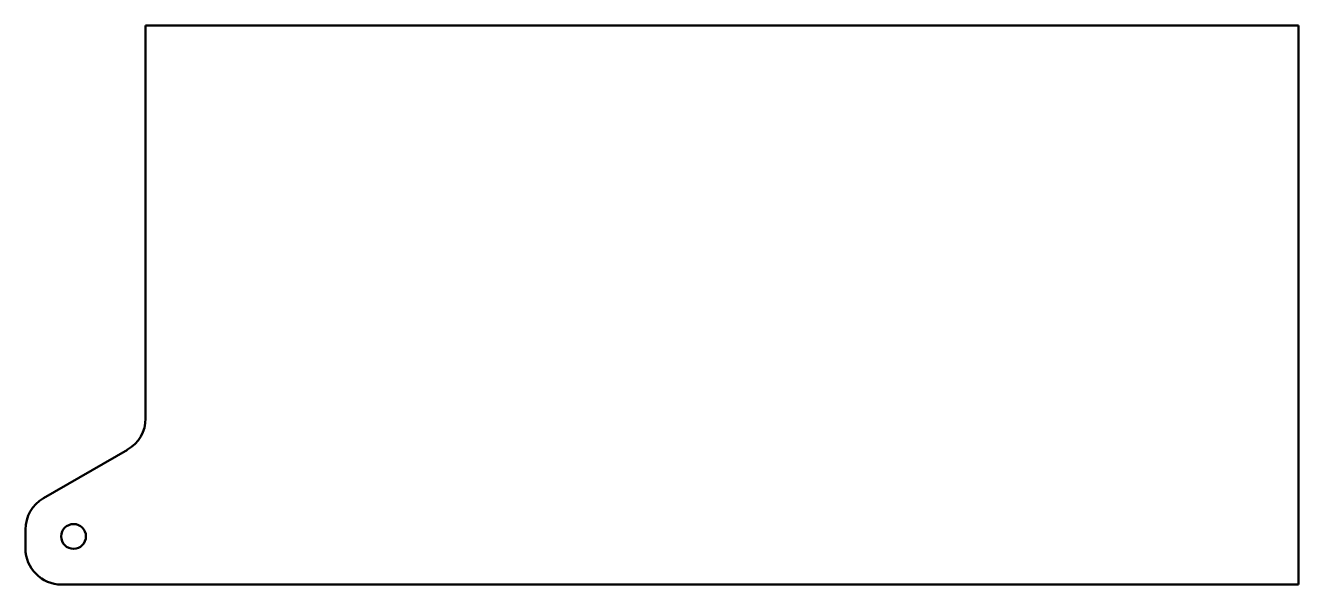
# Model space of a CAD drawing. Header units: inches. Extents: x -0.4 to 12.9, y 0 to 5.8.
import ezdxf

# ---------------------------------------------------------------- set-up
doc = ezdxf.new("R2010")
doc.units = ezdxf.units.IN
doc.header["$MEASUREMENT"] = 0
doc.layers.add('IV_EXTERIOR_PROFILES', color=7, linetype='Continuous', lineweight=50)
doc.layers.add('IV_INTERIOR_PROFILES', color=7, linetype='Continuous', lineweight=50)

msp = doc.modelspace()

# ---------------------------------------------------------------- linework, layer by layer
at = {"layer": 'IV_EXTERIOR_PROFILES'}
for p, q in [((0.875, 5.812), (12.87, 5.812)), ((0.875, 1.727), (0.875, 5.812)), ((12.87, 5.812), (12.87, 0)), ((-0.187, 0.897), (0.688, 1.402)), ((-0.375, 0.375), (-0.375, 0.572)), ((12.87, 0), (0, 0))]:
    msp.add_line(p, q, dxfattribs=at)
for centre, start, end in [((0.5, 1.727), 300, 360), ((0, 0.572), 120, 180), ((0, 0.375), 180, 270)]:
    msp.add_arc(centre, 0.375, start, end, dxfattribs=at)
at = {"layer": 'IV_INTERIOR_PROFILES'}
msp.add_circle((0.125, 0.5), 0.129, dxfattribs=at)

doc.saveas('drawing.dxf')
